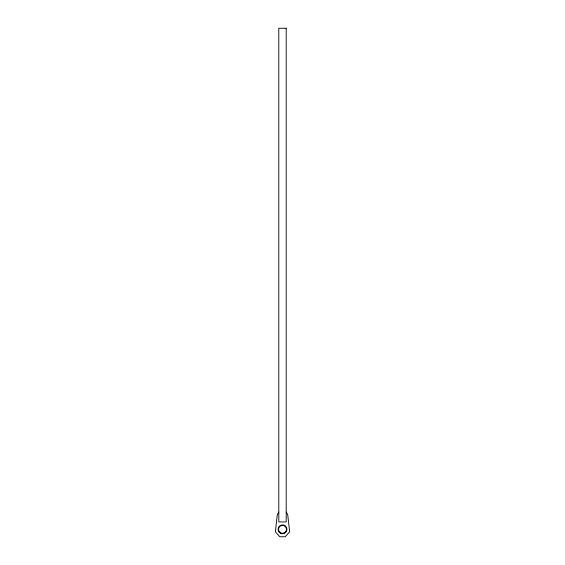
<?xml version="1.0" encoding="UTF-8"?>
<svg xmlns="http://www.w3.org/2000/svg" width="565" height="565" viewBox="0 0 565 565"><rect width="100%" height="100%" fill="white"/><g stroke="black" fill="none" stroke-linecap="round" stroke-linejoin="round"><path stroke-width="0.85" d="M278.799 512.067L277.316 514.531L275.339 531.813L279.788 536.75L285.212 536.75L289.661 531.813L287.684 514.531L286.201 512.067M286.201 28.25L278.799 28.25L278.799 521.94L286.201 521.94L286.201 28.25M280.275 533.191A4.442 4.442 0 0 0 286.942 529.341A4.442 4.442 0 0 0 280.275 525.499A4.442 4.442 0 0 0 280.275 533.191M280.523 532.767A3.948 3.948 0 0 0 286.448 529.341A3.948 3.948 0 0 0 280.523 525.923A3.948 3.948 0 0 0 280.523 532.767"/></g></svg>
